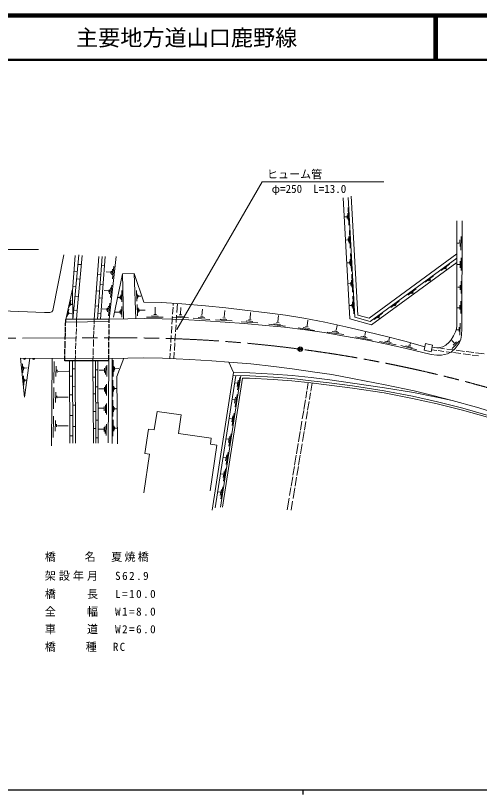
# Model space of a CAD drawing. Units: millimetres, scale not verified. Extents: x 40000 to 680000, y 20000 to 380000.
# Drawn here: x 203086 to 307892, y 204000 to 380000 of the extents above; entities that cross this region are included whole.
import ezdxf
from ezdxf.enums import TextEntityAlignment as Align

# ---------------------------------------------------------------- set-up
doc = ezdxf.new("R2010")
doc.units = ezdxf.units.MM
doc.header["$LTSCALE"] = 1000
doc.header["$PDMODE"] = 32
doc.header["$PDSIZE"] = 500
doc.linetypes.add('CHAIN', pattern=[18.5, 12, -1.5, 3.5, -1.5])
for name, color, linetype, lineweight in [('M-BGD', 7, 'Continuous', 13), ('M-BMK', 2, 'CHAIN', 13), ('M-BMK-SRVR', 3, 'Continuous', 25), ('M-STR-HTXT', 7, 'Continuous', 13), ('M-STR-STR1', 1, 'Continuous', 25), ('M-TTL', 2, 'Continuous', 140), ('M-TTL-BAND', 7, 'Continuous', 25), ('M-TTL-LINE', 7, 'Continuous', 50)]:
    doc.layers.add(name, color=color, linetype=linetype, lineweight=lineweight)
doc.layers.add('M-TTL-TXT', color=7, linetype='Continuous')
doc.styles.add('ＭＳ ゴシック', font='')
doc.styles.get('ＭＳ ゴシック').set_extended_font_data('MS Gothic')

msp = doc.modelspace()

# ---------------------------------------------------------------- linework, layer by layer
at = {"layer": 'M-BGD'}
for p, q in [((278617, 311501), (277117, 338789)), ((278263, 338880), (279750, 311839)), ((280450, 312282), (278914, 339178)), ((278223, 336651), (278410, 332637)), ((277434, 334497), (277926, 334527)), ((278023, 334142), (277985, 334852)), ((278131, 335323), (278208, 333815)), ((302807, 309915), (302797, 333642)), ((303922, 309278), (303973, 333595)), ((278510, 331437), (278697, 327422)), ((277721, 329282), (278213, 329312)), ((278309, 328927), (278272, 329637)), ((278417, 330108), (278494, 328600)), ((303500, 329361), (303509, 327828)), ((303724, 326978), (303734, 330072)), ((303349, 328599), (302926, 328595)), ((211539, 313386), (213964, 325946)), ((215916, 317804), (216554, 325803)), ((216021, 311319), (217363, 325929)), ((217062, 314271), (218103, 325817)), ((278795, 326252), (278982, 322237)), ((302800, 326146), (283016, 311652)), ((220846, 311356), (221910, 325552)), ((221619, 311362), (222682, 325558)), ((222294, 311367), (223357, 325563)), ((224241, 311382), (225783, 325552)), ((278006, 324097), (278497, 324127)), ((278594, 323742), (278557, 324452)), ((278702, 324923), (278779, 323415)), ((283217, 310904), (302801, 325193)), ((302801, 324217), (283510, 310141)), ((303540, 324473), (303549, 323024)), ((303731, 322365), (303736, 325230)), ((216270, 322248), (217020, 322187)), ((217166, 323781), (217914, 323721)), ((223206, 323548), (222536, 323598)), ((224507, 322043), (223564, 322122)), ((224623, 321745), (224688, 322269)), ((224972, 322687), (224804, 321388)), ((224986, 320547), (225313, 323360)), ((299246, 322370), (301162, 323800)), ((299996, 322736), (300486, 323102)), ((300307, 322860), (300491, 322626)), ((303420, 323745), (302942, 323741)), ((216867, 320528), (217621, 320468)), ((222372, 321420), (221605, 321477)), ((225175, 311837), (227250, 321658)), ((227250, 321658), (229879, 321721)), ((227250, 321658), (227455, 311463)), ((229879, 321721), (230230, 311508)), ((229879, 321721), (232045, 315223)), ((279053, 321550), (279240, 317535)), ((295621, 319725), (297537, 321155)), ((296370, 320091), (296860, 320456)), ((215991, 318748), (216699, 318691)), ((222880, 319187), (222209, 319237)), ((224524, 316303), (224851, 319116)), ((278264, 319396), (278756, 319425)), ((278852, 319040), (278815, 319750)), ((278961, 320221), (279038, 318713)), ((296681, 320215), (296866, 319980)), ((303440, 318612), (302995, 318616)), ((303569, 319078), (303569, 318012)), ((303770, 317171), (303751, 319984)), ((214435, 311306), (215947, 318200)), ((216021, 311319), (215916, 317804)), ((222098, 317760), (221330, 317818)), ((224045, 317799), (223102, 317878)), ((224161, 317501), (224227, 318025)), ((224510, 318443), (224342, 317144)), ((226902, 316927), (226920, 315756)), ((227090, 315276), (227076, 317881)), ((230385, 317839), (230450, 315455)), ((230581, 317156), (230609, 316082)), ((230787, 316839), (230806, 316353)), ((291686, 316855), (293602, 318285)), ((292435, 317221), (292925, 317587)), ((292746, 317345), (292931, 317111)), ((215165, 314089), (215558, 315696)), ((215557, 315063), (215388, 314418)), ((216497, 316498), (217257, 316436)), ((222652, 316154), (221982, 316205)), ((226668, 316279), (226220, 316282)), ((226752, 315993), (226752, 316603)), ((230925, 316608), (231382, 316625)), ((232045, 315223), (236020, 315128)), ((236020, 315128), (240646, 314855)), ((279232, 315282), (279309, 313774)), ((279325, 316611), (279512, 312597)), ((287844, 314032), (289760, 315462)), ((303664, 312714), (303678, 315490)), ((211240, 313059), (211539, 313386)), ((214718, 312033), (215111, 313640)), ((215589, 314748), (215916, 314703)), ((216216, 313442), (217009, 313378)), ((216888, 311325), (217062, 314271)), ((221843, 314352), (221075, 314410)), ((223596, 313679), (222653, 313757)), ((223713, 313380), (223778, 313904)), ((224062, 314322), (223893, 313023)), ((224075, 312182), (224402, 314995)), ((226684, 312673), (226679, 313303)), ((226889, 313598), (226908, 312448)), ((227095, 311822), (227095, 314243)), ((230574, 314740), (230616, 312147)), ((230784, 313983), (230798, 312885)), ((230972, 313722), (230976, 313145)), ((231088, 313398), (232380, 313415)), ((234632, 312622), (234660, 314080)), ((238668, 314089), (238569, 312545)), ((238725, 314968), (238696, 314517)), ((239642, 314914), (239512, 312898)), ((240349, 312550), (240403, 314007)), ((240646, 314855), (245988, 314413)), ((245207, 312226), (245315, 313681)), ((245988, 314413), (250615, 313950)), ((250226, 311876), (250334, 313330)), ((250615, 313950), (254905, 313467)), ((254905, 313467), (259952, 312857)), ((278536, 314457), (279027, 314487)), ((279124, 314101), (279087, 314812)), ((288594, 314399), (289084, 314764)), ((288905, 314523), (289089, 314288)), ((303377, 313973), (302974, 313982)), ((303477, 314588), (303476, 313575)), ((200009, 313272), (209651, 312893)), ((209651, 312893), (210829, 312935)), ((210829, 312935), (211240, 313059)), ((215148, 312995), (214980, 312350)), ((215214, 312706), (215821, 312621)), ((222392, 312676), (221721, 312727)), ((226581, 312947), (225603, 312959)), ((228476, 311488), (232262, 311530)), ((232262, 311530), (236173, 311446)), ((232670, 311874), (236464, 311827)), ((233782, 312117), (235282, 312098)), ((234305, 312425), (234913, 312416)), ((238374, 311836), (242167, 311724)), ((238536, 312034), (238425, 310304)), ((239475, 312320), (239365, 310610)), ((239490, 312060), (240990, 312015)), ((240019, 312359), (240626, 312339)), ((243206, 311588), (246993, 311332)), ((244330, 311769), (245828, 311668)), ((244870, 312048), (245476, 312006)), ((249889, 311698), (250495, 311655)), ((256073, 311455), (256181, 312910)), ((259952, 312857), (264074, 312268)), ((262352, 310794), (262520, 312243)), ((264074, 312268), (268238, 311595)), ((268238, 311595), (272927, 310691)), ((279750, 311839), (283217, 310904)), ((283016, 311652), (280450, 312282)), ((284078, 311313), (285994, 312743)), ((284827, 311679), (285317, 312045)), ((285138, 311803), (285322, 311568)), ((214420, 310735), (224235, 310847)), ((216828, 309597), (216888, 311325)), ((220778, 309003), (220809, 310082)), ((220817, 310357), (220846, 311356)), ((224241, 311382), (228476, 311488)), ((236173, 311446), (240926, 311299)), ((238393, 309819), (238290, 308209)), ((239334, 310143), (239233, 308567)), ((240926, 311299), (245973, 311025)), ((245973, 311025), (250473, 310731)), ((248226, 311237), (252012, 310982)), ((249349, 311419), (250847, 311318)), ((250473, 310731), (254743, 310437)), ((254072, 310816), (257858, 310561)), ((254743, 310437), (259663, 309974)), ((255196, 310998), (256693, 310897)), ((255735, 311277), (256341, 311235)), ((259663, 309974), (263848, 309553)), ((260326, 310239), (264098, 309827)), ((261456, 310374), (262948, 310211)), ((262007, 310630), (262611, 310563)), ((268605, 309765), (269205, 309670)), ((268956, 309913), (269156, 311144)), ((272927, 310691), (277722, 309660)), ((275548, 308889), (275721, 309957)), ((283510, 310141), (278617, 311501)), ((302704, 309223), (302807, 309915)), ((303497, 307799), (303567, 310463)), ((216772, 307963), (216818, 309300)), ((220722, 307093), (220770, 308738)), ((239200, 308053), (239095, 306416)), ((263848, 309553), (268601, 308964)), ((266908, 309449), (270658, 308868)), ((268043, 309533), (269526, 309303)), ((268601, 308964), (272807, 308355)), ((272807, 308355), (277413, 307577)), ((273483, 308496), (277233, 307915)), ((274619, 308580), (276102, 308350)), ((275197, 308741), (275797, 308646)), ((277722, 309660), (282559, 308546)), ((282009, 307719), (282171, 308474)), ((282559, 308546), (286912, 307452)), ((302059, 307634), (302452, 308532)), ((302452, 308532), (302704, 309223)), ((303203, 309014), (302791, 309023)), ((303328, 309589), (303319, 308579)), ((303824, 307805), (303922, 309278)), ((216717, 306349), (216761, 307634)), ((220667, 305209), (220714, 306811)), ((238259, 307735), (238158, 306160)), ((277413, 307577), (282229, 306693)), ((279927, 307429), (283644, 306662)), ((281065, 307457), (282535, 307153)), ((281651, 307589), (282246, 307464)), ((282229, 306693), (286582, 305852)), ((285348, 306370), (289065, 305603)), ((286487, 306397), (287956, 306094)), ((286912, 307452), (291013, 306422)), ((287072, 306529), (287667, 306405)), ((287431, 306660), (287543, 307188)), ((291013, 306422), (295558, 305165)), ((301090, 306218), (301508, 306736)), ((301508, 306736), (302059, 307634)), ((302157, 306012), (301638, 306565)), ((301704, 304776), (303387, 306496)), ((301938, 305542), (302723, 306243)), ((303291, 305941), (303684, 306852)), ((303684, 306852), (303824, 307805)), ((216661, 304716), (216706, 306033)), ((220613, 303331), (220654, 304761)), ((238133, 305780), (238030, 304166)), ((239070, 306036), (238961, 304337)), ((286582, 305852), (291061, 304822)), ((290110, 305438), (293777, 304463)), ((291061, 304822), (297012, 303392)), ((291248, 305401), (292698, 305015)), ((291840, 305500), (292426, 305342)), ((292205, 305610), (292302, 305966)), ((295373, 304374), (295732, 305908)), ((295732, 305908), (297323, 305535)), ((296964, 304001), (297323, 305535)), ((297215, 305075), (298784, 304868)), ((298267, 304936), (298958, 304971)), ((298958, 304971), (299600, 305158)), ((299081, 304829), (300001, 304707)), ((299600, 305158), (300310, 305550)), ((300310, 305550), (301090, 306218)), ((300531, 304637), (302098, 304431)), ((301581, 304048), (302384, 304805)), ((302384, 304805), (302899, 305357)), ((302899, 305357), (303291, 305941)), ((216568, 301997), (216608, 303173)), ((216617, 303433), (216650, 304397)), ((220573, 301973), (220605, 303086)), ((238002, 303738), (237921, 302484)), ((238933, 303912), (238839, 302450)), ((295373, 304374), (296964, 304001)), ((297012, 303392), (298253, 303265)), ((297075, 304475), (298257, 304322)), ((298253, 303265), (299305, 303286)), ((298574, 304281), (299887, 304112)), ((299305, 303286), (300683, 303581)), ((300381, 304048), (301767, 303869)), ((300683, 303581), (301581, 304048)), ((302073, 303829), (303720, 303616)), ((302601, 304364), (304494, 304114)), ((304242, 303549), (305842, 303342)), ((304872, 304065), (306605, 303836)), ((306249, 303289), (307673, 303105)), ((307027, 303780), (308942, 303527)), ((204161, 302585), (205086, 293766)), ((204161, 302585), (224886, 302543)), ((204739, 299236), (204636, 301339)), ((205086, 293766), (206321, 302580)), ((211316, 302570), (211230, 282764)), ((211735, 296969), (211777, 301834)), ((215287, 302005), (215382, 283379)), ((215927, 302001), (216022, 283375)), ((216568, 301997), (216662, 283371)), ((220573, 301973), (220668, 283347)), ((221129, 301970), (221224, 283343)), ((221685, 301966), (221779, 283340)), ((223693, 300987), (223676, 298455)), ((224141, 301951), (224016, 283466)), ((224886, 302543), (231960, 302641)), ((224913, 283284), (224886, 302543)), ((225131, 298435), (225141, 302126)), ((225985, 298403), (227577, 302580)), ((231960, 302641), (236263, 302546)), ((236263, 302546), (242467, 302315)), ((242467, 302315), (247430, 301999)), ((247430, 301999), (251278, 301663)), ((251278, 301663), (252346, 299320)), ((251278, 301663), (256218, 301292)), ((256218, 301292), (261423, 300692)), ((204808, 300666), (204845, 299862)), ((204945, 300136), (204926, 300512)), ((205001, 300338), (205729, 300367)), ((212240, 300796), (212198, 298413)), ((212455, 299376), (212455, 299961)), ((212724, 299600), (215129, 299624)), ((216577, 300179), (215937, 300175)), ((221695, 299932), (221139, 299929)), ((223040, 299896), (221962, 299889)), ((223182, 300312), (223175, 299335)), ((223452, 300669), (223440, 298869)), ((225302, 300757), (225299, 299523)), ((225461, 299909), (225461, 300570)), ((225586, 300202), (226430, 300222)), ((247527, 268225), (252346, 299320)), ((252346, 299320), (256022, 299239)), ((256022, 299239), (261321, 298987)), ((261423, 300692), (265619, 300156)), ((265619, 300156), (270729, 299431)), ((270729, 299431), (274546, 298863)), ((204949, 296516), (204846, 298619)), ((205018, 297946), (205055, 297142)), ((205155, 297416), (205136, 297792)), ((205211, 297618), (205493, 297622)), ((215945, 298482), (215305, 298479)), ((221148, 298302), (220592, 298300)), ((225047, 293935), (225057, 297626)), ((226131, 283251), (225985, 298403)), ((248179, 268730), (252822, 298689)), ((249397, 268903), (254009, 298666)), ((249845, 268917), (254364, 298072)), ((252250, 298700), (256003, 298628)), ((253400, 297574), (253163, 296210)), ((253253, 295410), (253730, 298186)), ((254364, 298072), (255937, 298055)), ((255937, 298055), (261302, 297765)), ((256003, 298628), (261359, 298292)), ((261302, 297765), (265508, 297443)), ((261321, 298987), (265611, 298650)), ((261359, 298292), (265509, 297969)), ((265508, 297443), (269798, 296994)), ((265509, 297969), (269869, 297493)), ((265611, 298650), (269880, 298230)), ((269869, 297493), (273949, 297030)), ((269880, 298230), (274086, 297704)), ((274086, 297704), (279239, 296968)), ((274546, 298863), (279562, 297948)), ((279562, 297948), (286564, 296591)), ((211665, 291102), (211707, 295966)), ((216597, 296219), (215957, 296216)), ((221715, 296101), (221159, 296099)), ((223154, 296041), (223148, 295064)), ((223424, 296398), (223413, 294598)), ((223665, 296716), (223649, 294184)), ((225218, 296256), (225215, 295022)), ((225377, 295409), (225377, 296069)), ((225502, 295702), (225957, 295708)), ((253132, 296945), (252671, 297026)), ((269219, 297054), (268966, 295516)), ((270089, 296959), (269787, 295133)), ((269798, 296994), (273906, 296503)), ((273906, 296503), (279191, 295816)), ((273949, 297030), (279234, 296301)), ((279191, 295816), (286355, 294737)), ((279234, 296301), (286399, 295193)), ((279239, 296968), (286473, 295916)), ((286473, 295916), (292971, 294802)), ((286564, 296591), (293119, 295172)), ((212170, 294929), (212128, 292546)), ((212385, 293508), (212385, 294094)), ((215967, 294281), (215326, 294278)), ((221167, 294494), (220611, 294491)), ((223012, 295625), (221934, 295619)), ((252666, 291620), (253142, 294396)), ((268915, 295207), (268634, 293508)), ((269729, 294778), (269473, 293229)), ((286355, 294737), (292734, 293503)), ((286399, 295193), (292792, 293960)), ((292792, 293960), (298414, 292684)), ((292971, 294802), (298602, 293685)), ((293119, 295172), (297395, 294149)), ((297395, 294149), (301727, 293013)), ((212591, 293733), (214996, 293757)), ((221733, 292520), (221177, 292517)), ((223637, 292356), (223620, 289824)), ((225026, 289392), (225036, 293083)), ((252544, 293155), (252083, 293236)), ((252812, 293784), (252575, 292420)), ((268579, 293174), (268215, 290967)), ((269396, 292761), (269081, 290852)), ((292734, 293503), (298342, 292255)), ((298342, 292255), (304034, 290811)), ((298414, 292684), (304169, 291257)), ((298602, 293685), (301727, 293013)), ((301727, 293013), (307198, 291488)), ((216618, 291999), (215978, 291996)), ((221187, 290554), (220631, 290551)), ((222984, 291264), (221906, 291258)), ((223126, 291681), (223119, 290703)), ((223396, 292038), (223384, 290238)), ((225197, 291714), (225194, 290480)), ((225356, 290866), (225356, 291527)), ((225481, 291159), (225936, 291165)), ((235041, 290558), (234429, 286364)), ((240489, 289763), (235041, 290558)), ((268181, 290756), (267866, 288846)), ((269027, 290524), (268741, 288789)), ((304034, 290811), (309712, 289255)), ((304169, 291257), (309847, 289659)), ((307198, 291488), (313486, 289617)), ((211602, 284645), (211644, 289510)), ((215990, 289658), (215350, 289655)), ((225093, 284968), (225104, 288659)), ((240489, 289763), (239878, 285570)), ((251887, 288912), (251426, 288993)), ((252155, 289542), (251918, 288177)), ((252008, 287378), (252485, 290154)), ((212107, 288473), (212065, 286089)), ((212322, 287052), (212322, 287638)), ((212527, 287276), (214933, 287301)), ((216643, 287165), (216003, 287161)), ((221753, 288546), (221197, 288543)), ((223095, 286970), (223089, 285993)), ((223365, 287327), (223354, 285527)), ((223606, 287645), (223590, 285113)), ((225265, 287290), (225262, 286056)), ((225424, 286442), (225424, 287103)), ((267788, 288376), (267451, 286335)), ((268660, 288294), (268336, 286329)), ((221207, 286656), (220651, 286653)), ((222953, 286554), (221875, 286547)), ((225549, 286735), (226003, 286741)), ((233115, 286556), (232310, 281032)), ((233115, 286556), (234429, 286364)), ((239878, 285570), (247309, 284487)), ((251285, 282711), (251762, 285487)), ((267395, 285996), (267009, 283653)), ((268280, 285992), (267907, 283730)), ((216013, 285068), (215373, 285065)), ((221773, 284557), (221217, 284554)), ((247309, 284487), (247115, 283155)), ((251163, 284246), (250702, 284327)), ((251431, 284875), (251195, 283510)), ((248538, 282948), (247034, 272629)), ((248538, 282948), (247115, 283155)), ((266947, 283275), (266563, 280947)), ((267828, 283251), (267454, 280983)), ((233362, 280879), (232086, 272125)), ((233362, 280879), (232310, 281032)), ((250519, 280085), (250058, 280166)), ((250787, 280714), (250550, 279350)), ((250640, 278551), (251117, 281327)), ((266513, 280646), (266144, 278405)), ((267397, 280639), (267034, 278439)), ((266978, 278098), (266648, 276098)), ((249941, 276357), (249480, 276438)), ((250209, 276986), (249972, 275621)), ((250062, 274822), (250539, 277598)), ((266089, 278075), (265765, 276108)), ((265705, 275743), (265358, 273640)), ((266585, 275714), (266242, 273635)), ((249580, 272929), (249343, 271564)), ((249434, 270765), (249910, 273541)), ((265312, 273362), (265012, 271546)), ((266179, 273255), (265786, 270869)), ((249312, 272299), (248851, 272380)), ((264917, 270969), (264478, 268307)), ((265683, 270244), (265348, 268211))]:
    msp.add_line(p, q, dxfattribs=at)
at = {"layer": 'M-BGD', "lineweight": 25}
for centre in [(205125, 302639), (207182, 302635)]:
    msp.add_arc(centre, 256, 192.56411, 347.20334, dxfattribs=at)
at = {"layer": 'M-BMK'}
msp.add_line((167621, 307102), (228320, 307161), dxfattribs=at)
for centre, radius, start, end in [((228760, 12940), 294221, 82.45019, 90.08583), ((229119, 10703), 296392, 72.90519, 82.57575)]:
    msp.add_arc(centre, radius, start, end, dxfattribs=at)
at = {"layer": 'M-BMK-SRVR'}
msp.add_circle((267417, 304611), 500, dxfattribs=at)
msp.add_point((267417, 304611), dxfattribs=at)
at = {"layer": 'M-STR-HTXT'}
for p, q in [((239484, 309091), (258767, 342417)), ((258767, 342417), (286267, 342417)), ((180765, 327157), (208265, 327157))]:
    msp.add_line(p, q, dxfattribs=at)
at = {"layer": 'M-STR-STR1'}
for p, q in [((214396, 309857), (214435, 311306)), ((224241, 311382), (214435, 311306)), ((224220, 309381), (224229, 310298)), ((224232, 310557), (224241, 311382)), ((214312, 306814), (214351, 308216)), ((214355, 308379), (214391, 309685)), ((224204, 307897), (224216, 309052)), ((214258, 304853), (214302, 306443)), ((224173, 304973), (224186, 306265)), ((224190, 306576), (224201, 307619)), ((214219, 303424), (214252, 304635)), ((224157, 303536), (224170, 304716)), ((214180, 302012), (214213, 303184)), ((224141, 301951), (224155, 303310)), ((224141, 301951), (214180, 302012))]:
    msp.add_line(p, q, dxfattribs=at)
at = {"layer": 'M-TTL'}
msp.add_line((680000, 380000), (40000, 380000), dxfattribs=at)
at = {"layer": 'M-TTL-BAND'}
for p, q in [((40000, 205000), (579000, 205000)), ((268000, 205000), (268000, 204000))]:
    msp.add_line(p, q, dxfattribs=at)
at = {"layer": 'M-TTL-LINE'}
for p, q in [((297750, 380000), (297750, 370000)), ((298250, 380000), (298250, 370000)), ((40000, 370000), (680000, 370000))]:
    msp.add_line(p, q, dxfattribs=at)

# ---------------------------------------------------------------- texts
at = {"layer": 'M-STR-HTXT', "style": 'ＭＳ ゴシック'}
for s, p in [('ヒューム管', (259882, 342679)), ('φ=250  L=13.0', (260948, 339373))]:
    msp.add_text(s, height=1833, dxfattribs=at).set_placement(p, align=Align.BOTTOM_LEFT)
at = {"layer": 'M-STR-HTXT', "char_height": 1833, "attachment_point": 7, "style": 'ＭＳ ゴシック'}
for s, insert in [('\\T1.2;橋\u3000\u3000名\u3000夏焼橋', (209693, 256564)), ('\\T1.27;架設年月\u3000S62.9', (209693, 252268)), ('\\T1.27;橋\u3000\u3000長\u3000L=10.0', (209693, 248170)), ('\\T1.27;全\u3000\u3000幅\u3000W1=8.0', (209693, 244190)), ('\\T1.27;車\u3000\u3000道\u3000W2=6.0', (209693, 240210)), ('\\T1.23;橋\u3000\u3000種\u3000RC', (209693, 236230))]:
    msp.add_mtext(s, dxfattribs=dict(at, insert=insert))
at = {"layer": 'M-TTL-TXT', "style": 'ＭＳ ゴシック'}
msp.add_text('主要地方道山口鹿野線', height=3666, dxfattribs=at).set_placement((216734, 375000), align=Align.MIDDLE_LEFT)

doc.saveas('drawing.dxf')
